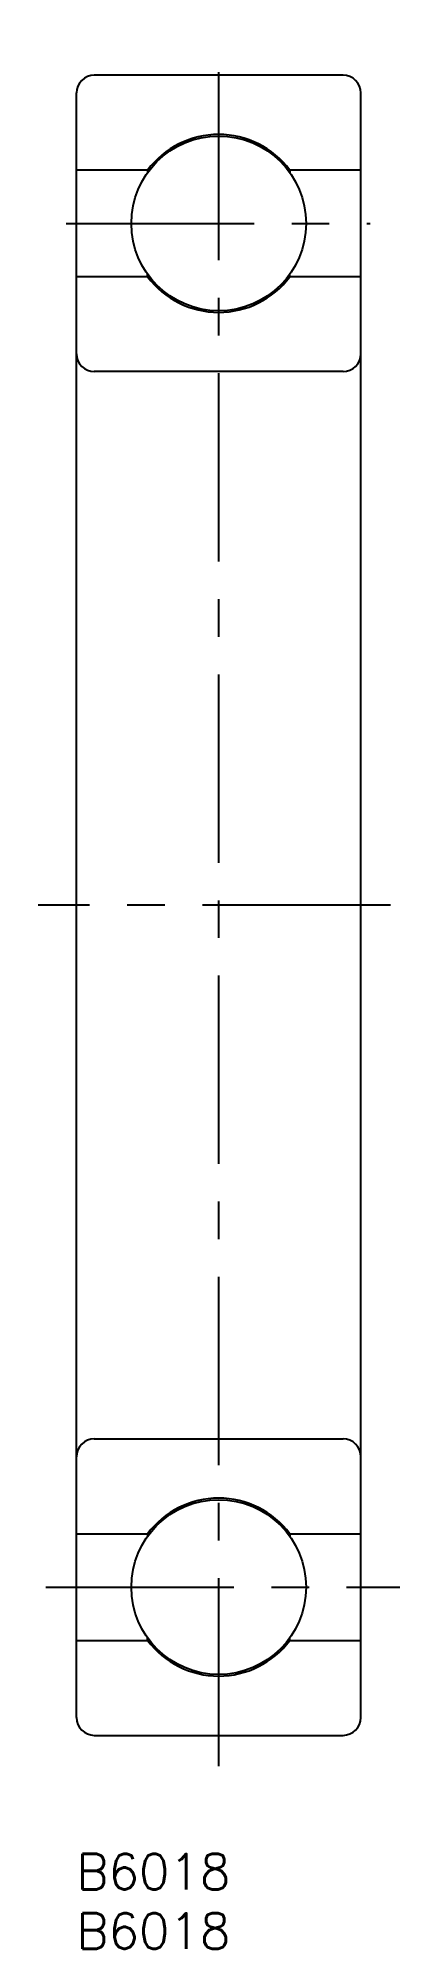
# Model space of a CAD drawing. Extents: x -3 to 27, y -8 to 153.
import ezdxf

# ---------------------------------------------------------------- set-up
doc = ezdxf.new("R2010")
doc.units = 0
doc.header["$LTSCALE"] = 0.5
doc.linetypes.add('CENTER', pattern=[50.8, 31.75, -6.35, 6.35, -6.35])
for name, color, linetype in [('MSM_CENTER', 1, 'CENTER'), ('MSM_CONTINUOUS', 7, 'CONTINUOUS'), ('MSM_PART_NUMBER', 7, 'CONTINUOUS')]:
    doc.layers.add(name, color=color, linetype=linetype)
doc.styles.get("Standard").update_dxf_attribs({"font": 'txt.shx', "height": 3, "bigfont": 'bigfont.shx'})

msp = doc.modelspace()

# ---------------------------------------------------------------- linework, layer by layer
at = {"layer": 'MSM_CENTER'}
for p, q in [((12, 7.39), (12, 153.12)), ((-0.89, 137.5), (24.8, 137.5)), ((26.5, 80), (-3.24, 80)), ((-2.6, 22.5), (27.29, 22.5))]:
    msp.add_line(p, q, dxfattribs=at)
at = {"layer": 'MSM_CONTINUOUS'}
for p, q in [((22.5, 150), (1.5, 150)), ((0, 11.5), (0, 148.5)), ((24, 11.5), (24, 148.5)), ((6, 142), (0, 142)), ((6, 142), (6, 141.79)), ((24, 142), (18, 142)), ((18, 142), (18, 141.79)), ((6, 133), (0, 133)), ((6, 133), (6, 133.21)), ((18, 133), (18, 133.21)), ((24, 133), (18, 133)), ((22.5, 125), (1.5, 125)), ((1.5, 35), (22.5, 35)), ((0, 27), (6, 27)), ((6, 27), (6, 26.79)), ((18, 27), (24, 27)), ((18, 27), (18, 26.79)), ((0, 18), (6, 18)), ((6, 18), (6, 18.21)), ((18, 18), (18, 18.21)), ((18, 18), (24, 18)), ((1.5, 10), (22.5, 10))]:
    msp.add_line(p, q, dxfattribs=at)
for centre in [(12, 137.5), (12, 22.5)]:
    msp.add_circle(centre, 7.37, dxfattribs=at)
for centre, radius, start, end in [((1.5, 148.5), 1.5, 90, 180), ((22.5, 148.5), 1.5, 0, 90), ((12, 137.5), 7.5, 36.8699, 143.1301), ((12, 137.5), 7.5, 216.8699, 323.1301), ((1.5, 126.5), 1.5, 180, 270), ((22.5, 126.5), 1.5, 270, 0), ((1.5, 33.5), 1.5, 90, 180), ((22.5, 33.5), 1.5, 360, 90), ((12, 22.5), 7.5, 36.8699, 143.1301), ((12, 22.5), 7.5, 216.8699, 323.1301), ((1.5, 11.5), 1.5, 180, 270), ((22.5, 11.5), 1.5, 270, 0)]:
    msp.add_arc(centre, radius, start, end, dxfattribs=at)

# ---------------------------------------------------------------- texts
at = {"layer": 'MSM_PART_NUMBER'}
for p in [(0, -3), (0, -8)]:
    msp.add_text('B6018', height=3, dxfattribs=at).set_placement(p)

doc.saveas('drawing.dxf')
